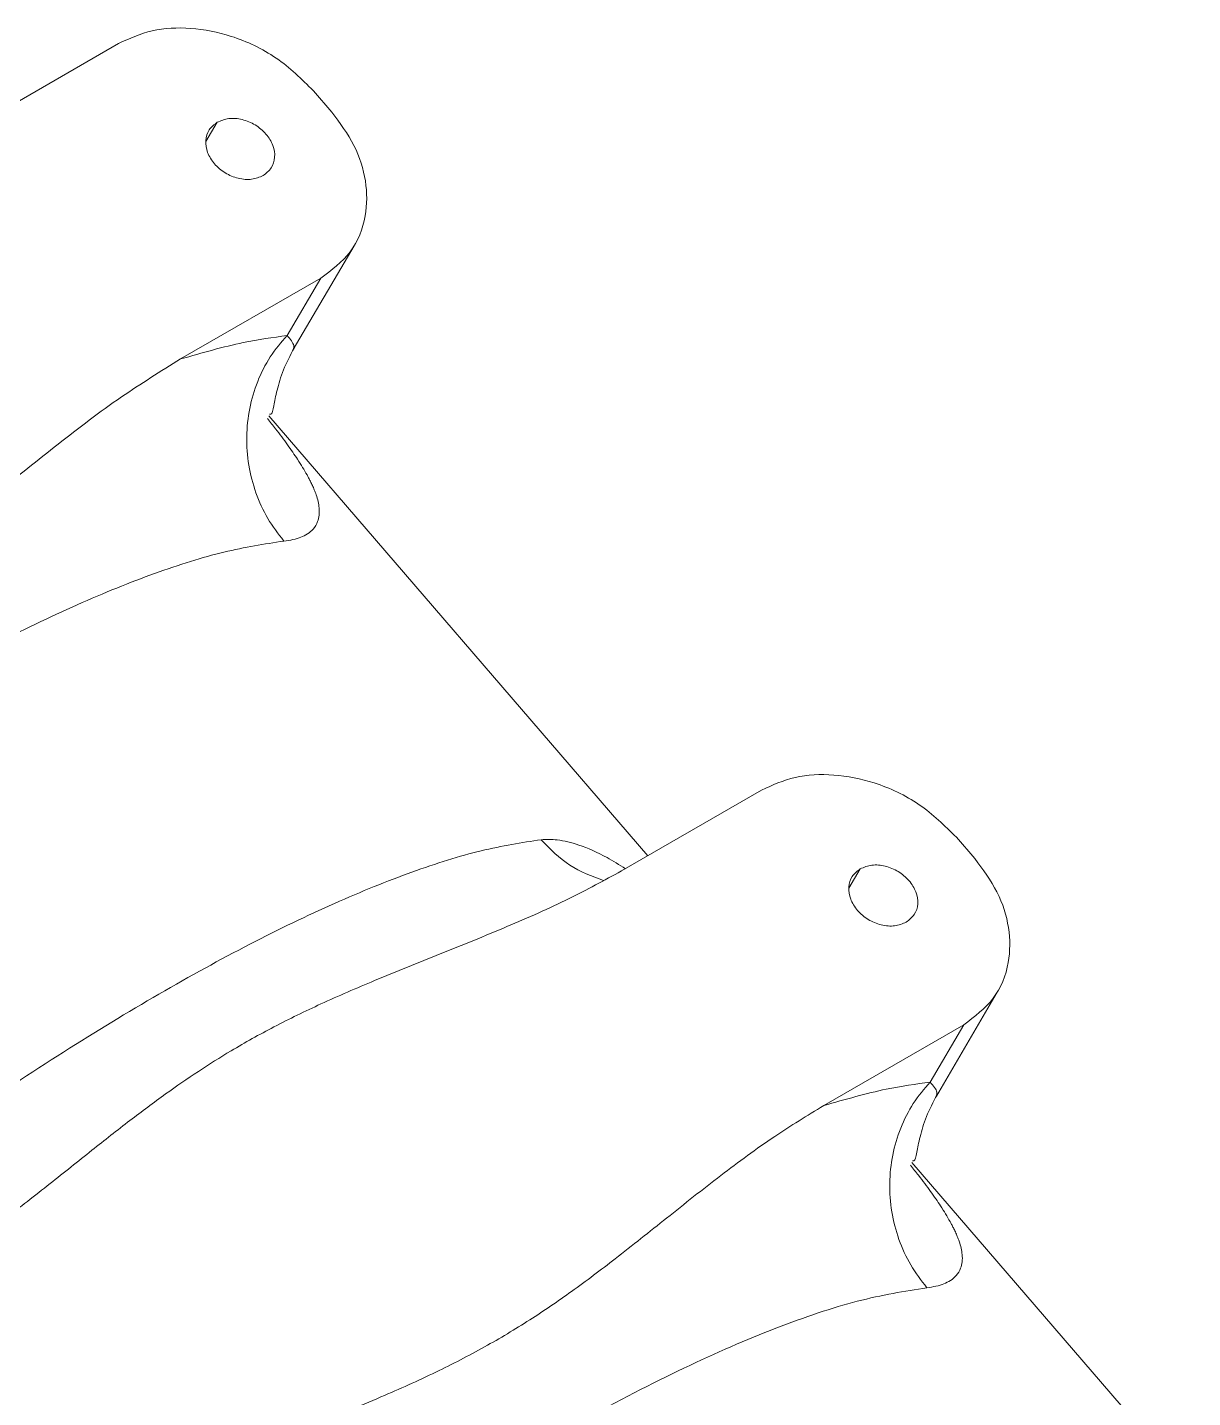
# Model space of a CAD drawing. Header units: millimetres. Extents: x 169 to 14583, y -399 to 10804.
# Drawn here: x 4009.4 to 4089.4, y 9271.6 to 9365.8 of the extents above; entities that cross this region are included whole.
import ezdxf

# ---------------------------------------------------------------- set-up
doc = ezdxf.new("R2010")
doc.units = ezdxf.units.MM
doc.header["$LTSCALE"] = 35

msp = doc.modelspace()

# ---------------------------------------------------------------- linework, layer by layer
at = {"color": 7, "linetype": 'Continuous', "lineweight": 18}
for p, q in [((4015.662, 9364.649), (4006.041, 9359.095)), ((4029.044, 9361.405), (4030.306, 9359.939)), ((4022.44, 9359.238), (4021.663, 9357.911)), ((4027.666, 9343.635), (4031.837, 9350.758)), ((4029.546, 9348.531), (4019.925, 9342.977)), ((4029.546, 9348.531), (4027.235, 9344.586)), ((4052.019, 9308.852), (4025.983, 9339.077)), ((4059.838, 9313.365), (4050.218, 9307.811)), ((4073.22, 9310.121), (4074.482, 9308.656)), ((4066.616, 9307.954), (4065.839, 9306.627)), ((4071.842, 9292.351), (4076.013, 9299.474)), ((4073.722, 9297.247), (4064.102, 9291.694)), ((4071.412, 9293.302), (4073.722, 9297.247)), ((4089.448, 9265.401), (4070.16, 9287.793))]:
    msp.add_line(p, q, dxfattribs=at)
for points, knots in [([(4015.662, 9364.649), (4016.405, 9364.987), (4017.892, 9365.662), (4020.619, 9365.798), (4023.573, 9365.216), (4026.618, 9363.794), (4028.235, 9362.201), (4029.044, 9361.405)], [0, 0, 0, 0, 0.186781, 0.373563, 0.560344, 0.780172, 1, 1, 1, 1]), ([(4022.44, 9359.238), (4022.233, 9359.077), (4021.817, 9358.755), (4021.594, 9357.991), (4021.722, 9357.159), (4022.204, 9356.359), (4022.962, 9355.719), (4023.877, 9355.341), (4024.83, 9355.257), (4025.341, 9355.469), (4025.596, 9355.575)], [0, 0, 0, 0, 0.125, 0.25, 0.375, 0.5, 0.625, 0.75, 0.875, 1, 1, 1, 1]), ([(4025.596, 9355.575), (4025.803, 9355.736), (4026.219, 9356.058), (4026.442, 9356.821), (4026.314, 9357.654), (4025.832, 9358.453), (4025.073, 9359.094), (4024.159, 9359.472), (4023.205, 9359.556), (4022.695, 9359.344), (4022.44, 9359.238)], [0, 0, 0, 0, 0.125, 0.25, 0.375, 0.5, 0.625, 0.75, 0.875, 1, 1, 1, 1]), ([(4030.306, 9359.939), (4030.864, 9359.19), (4031.979, 9357.69), (4032.747, 9355.187), (4032.734, 9352.638), (4031.769, 9350.196), (4030.287, 9349.086), (4029.546, 9348.531)], [0, 0, 0, 0, 0.186781, 0.373563, 0.560344, 0.780172, 1, 1, 1, 1]), ([(4019.925, 9342.977), (4021.402, 9343.4), (4024.039, 9344.155), (4026.259, 9344.454), (4027.235, 9344.586)], [0, 0, 0, 0, 0.559886, 1, 1, 1, 1]), ([(4027.235, 9344.586), (4027.346, 9344.461), (4027.582, 9344.195), (4027.73, 9343.876), (4027.686, 9343.717), (4027.664, 9343.636)], [0, 0, 0, 0, 0.302308, 0.646627, 1, 1, 1, 1]), ([(4026.021, 9339.187), (4026.057, 9339.178), (4026.218, 9339.139), (4026.298, 9339.725), (4026.525, 9340.789), (4026.928, 9342.229), (4027.452, 9343.221), (4027.717, 9343.722)], [0, 0, 0, 0, 0.0663552, 0.2944503, 0.5251004, 0.7600484, 1, 1, 1, 1]), ([(4019.925, 9342.977), (4018.552, 9342.127), (4015.617, 9340.31), (4011.514, 9337.16), (4007.541, 9333.967), (4003.806, 9331.046), (4000.275, 9328.552), (3996.794, 9326.442), (3993.21, 9324.591), (3989.242, 9322.819), (3984.704, 9320.979), (3979.704, 9319.009), (3976.373, 9317.474), (3974.678, 9316.694)], [0, 0, 0, 0, 0.092653, 0.197984, 0.301451, 0.391045, 0.475, 0.551865, 0.624126, 0.70288, 0.794582, 0.895534, 1, 1, 1, 1]), ([(4027.016, 9330.468), (4027.23, 9330.498), (4027.665, 9330.558), (4028.2, 9330.725), (4028.675, 9330.962), (4029.082, 9331.308), (4029.417, 9331.868), (4029.501, 9332.644), (4029.321, 9333.426), (4029.116, 9333.972), (4028.982, 9334.281), (4028.849, 9334.557), (4028.725, 9334.797), (4028.463, 9335.279), (4028.021, 9336.004), (4027.283, 9337.071), (4026.59, 9338.005), (4026.084, 9338.644), (4025.9, 9338.877)], [0, 0, 0, 0, 0.059266, 0.120638, 0.182352, 0.254757, 0.343218, 0.474182, 0.579621, 0.614583, 0.645364, 0.671929, 0.694241, 0.712266, 0.802844, 0.878742, 0.955924, 1, 1, 1, 1]), ([(4059.838, 9313.365), (4060.581, 9313.703), (4062.068, 9314.378), (4064.795, 9314.514), (4067.749, 9313.932), (4070.794, 9312.51), (4072.411, 9310.917), (4073.22, 9310.121)], [0, 0, 0, 0, 0.186781, 0.373563, 0.560344, 0.780172, 1, 1, 1, 1]), ([(4050.479, 9307.962), (4050.056, 9308.228), (4048.947, 9308.922), (4047.367, 9309.61), (4045.854, 9309.994), (4045.048, 9309.967), (4044.687, 9309.955)], [0, 0, 0, 0, 0.196958, 0.515024, 0.782432, 1, 1, 1, 1]), ([(4044.687, 9309.955), (4045.316, 9309.315), (4046.567, 9308.045), (4048.173, 9307.45), (4048.971, 9307.155)], [0, 0, 0, 0, 0.503277, 1, 1, 1, 1]), ([(4074.482, 9308.656), (4075.04, 9307.906), (4076.155, 9306.406), (4076.923, 9303.903), (4076.911, 9301.355), (4075.945, 9298.912), (4074.463, 9297.802), (4073.722, 9297.247)], [0, 0, 0, 0, 0.186781, 0.373563, 0.560344, 0.780172, 1, 1, 1, 1]), ([(4050.218, 9307.811), (4049.027, 9307.164), (4046.484, 9305.781), (4042.284, 9303.936), (4037.788, 9302.113), (4033.492, 9300.399), (4029.663, 9298.75), (4026.369, 9297.151), (4023.572, 9295.59), (4021.103, 9294.042), (4018.791, 9292.441), (4016.359, 9290.626), (4013.734, 9288.552), (4010.888, 9286.274), (4007.914, 9283.94), (4005.805, 9282.461), (4004.783, 9281.745)], [0, 0, 0, 0, 0.076892, 0.164334, 0.255726, 0.345821, 0.420362, 0.48789, 0.551681, 0.602534, 0.65523, 0.714436, 0.77917, 0.85078, 0.927729, 1, 1, 1, 1]), ([(4066.616, 9307.954), (4066.409, 9307.793), (4065.994, 9307.471), (4065.77, 9306.708), (4065.898, 9305.875), (4066.38, 9305.075), (4067.139, 9304.435), (4068.053, 9304.057), (4069.007, 9303.973), (4069.517, 9304.185), (4069.772, 9304.291)], [0, 0, 0, 0, 0.125, 0.25, 0.375, 0.5, 0.625, 0.75, 0.875, 1, 1, 1, 1]), ([(4069.772, 9304.291), (4069.98, 9304.452), (4070.395, 9304.774), (4070.618, 9305.538), (4070.49, 9306.37), (4070.008, 9307.17), (4069.25, 9307.81), (4068.335, 9308.188), (4067.382, 9308.272), (4066.872, 9308.06), (4066.616, 9307.954)], [0, 0, 0, 0, 0.125, 0.25, 0.375, 0.5, 0.625, 0.75, 0.875, 1, 1, 1, 1]), ([(4064.102, 9291.694), (4065.578, 9292.116), (4068.215, 9292.871), (4070.435, 9293.17), (4071.412, 9293.302)], [0, 0, 0, 0, 0.559886, 1, 1, 1, 1]), ([(4071.412, 9293.302), (4071.522, 9293.178), (4071.759, 9292.912), (4071.906, 9292.593), (4071.862, 9292.433), (4071.84, 9292.352)], [0, 0, 0, 0, 0.302308, 0.646627, 1, 1, 1, 1]), ([(4070.197, 9287.903), (4070.233, 9287.894), (4070.395, 9287.856), (4070.474, 9288.442), (4070.702, 9289.505), (4071.104, 9290.945), (4071.628, 9291.937), (4071.893, 9292.438)], [0, 0, 0, 0, 0.066355, 0.29445, 0.5251, 0.760048, 1, 1, 1, 1]), ([(4015.46, 9263.613), (4016.757, 9264.315), (4019.532, 9265.816), (4024.177, 9267.818), (4028.993, 9269.75), (4033.501, 9271.568), (4037.384, 9273.309), (4040.8, 9275.069), (4043.899, 9276.928), (4046.879, 9278.962), (4049.993, 9281.316), (4053.369, 9284.014), (4056.965, 9286.872), (4060.518, 9289.499), (4062.969, 9291), (4064.102, 9291.694)], [0, 0, 0, 0, 0.077987, 0.166888, 0.262494, 0.345998, 0.417977, 0.484092, 0.548445, 0.610707, 0.678572, 0.7605, 0.84642, 0.928995, 1, 1, 1, 1]), ([(4071.192, 9279.184), (4071.406, 9279.214), (4071.841, 9279.275), (4072.377, 9279.442), (4072.852, 9279.679), (4073.258, 9280.024), (4073.594, 9280.584), (4073.677, 9281.36), (4073.497, 9282.142), (4073.292, 9282.688), (4073.158, 9282.997), (4073.025, 9283.273), (4072.901, 9283.514), (4072.639, 9283.995), (4072.198, 9284.72), (4071.459, 9285.787), (4070.766, 9286.721), (4070.26, 9287.36), (4070.077, 9287.593)], [0, 0, 0, 0, 0.059266, 0.120638, 0.182352, 0.254757, 0.343218, 0.474182, 0.579621, 0.614583, 0.645364, 0.671929, 0.694241, 0.712266, 0.802844, 0.878742, 0.955924, 1, 1, 1, 1])]:
    msp.add_open_spline(points, degree=3, knots=knots, dxfattribs=at)
for points in [[(4027.016, 9330.468), (4026.627, 9330.973), (4025.85, 9331.983), (4025.047, 9333.77), (4024.552, 9335.672), (4024.408, 9337.64), (4024.613, 9339.594), (4025.166, 9341.453), (4026.024, 9343.171), (4026.831, 9344.114), (4027.235, 9344.586)], [(3980.433, 9306.406), (3982.763, 9308.092), (3987.422, 9311.463), (3994.242, 9315.957), (4000.822, 9319.963), (4007.067, 9323.388), (4012.899, 9326.201), (4018.222, 9328.344), (4023.027, 9329.854), (4025.686, 9330.264), (4027.016, 9330.468)], [(4044.687, 9309.955), (4043.357, 9309.75), (4040.697, 9309.34), (4035.892, 9307.83), (4030.569, 9305.687), (4024.738, 9302.874), (4018.493, 9299.449), (4011.912, 9295.444), (4005.092, 9290.949), (4000.433, 9287.578), (3998.104, 9285.893)], [(4071.192, 9279.184), (4070.804, 9279.689), (4070.026, 9280.699), (4069.223, 9282.486), (4068.728, 9284.388), (4068.584, 9286.356), (4068.789, 9288.31), (4069.342, 9290.169), (4070.2, 9291.887), (4071.008, 9292.83), (4071.412, 9293.302)], [(4016.369, 9248.804), (4019.055, 9250.897), (4024.427, 9255.084), (4032.429, 9260.745), (4040.211, 9265.825), (4047.641, 9270.195), (4054.59, 9273.793), (4060.914, 9276.53), (4066.584, 9278.445), (4069.656, 9278.938), (4071.192, 9279.184)]]:
    msp.add_open_spline(points, degree=3, dxfattribs=at)

doc.saveas('drawing.dxf')
